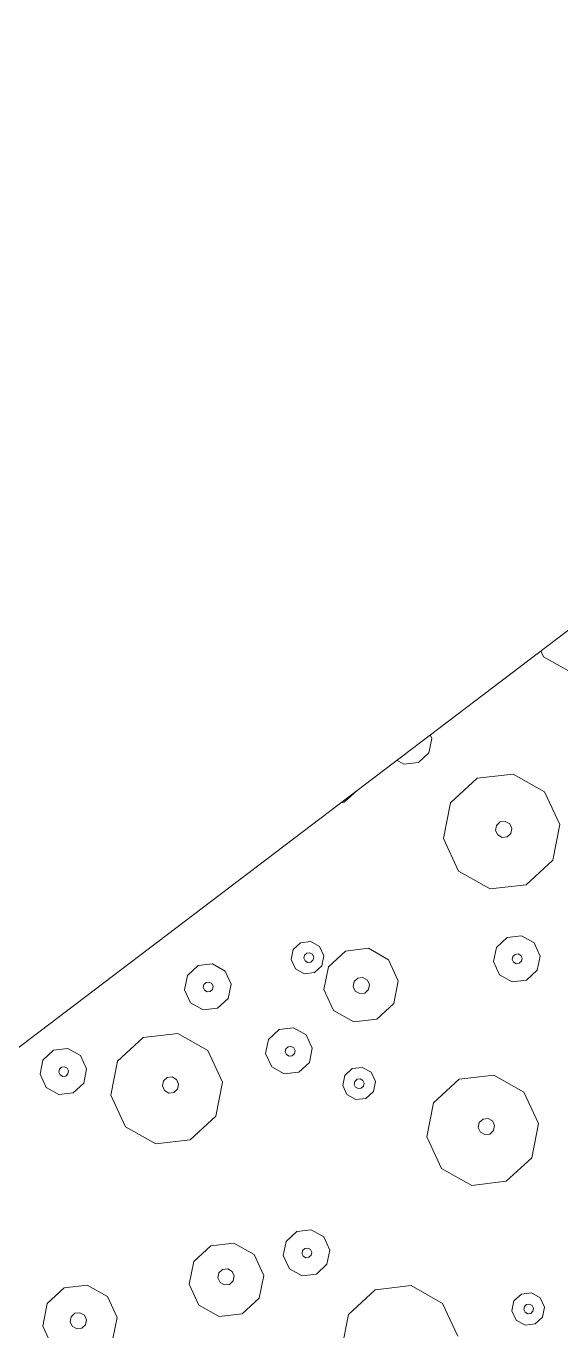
# Model space of a CAD drawing. Header units: metres. Extents: x -2858 to 512, y -1995 to 1252.
# Drawn here: x -936.404 to -934.578, y -902.661 to -898.208 of the extents above; entities that cross this region are included whole.
import ezdxf

# ---------------------------------------------------------------- set-up
doc = ezdxf.new("R2010")
doc.units = ezdxf.units.M
doc.layers.add('Calque commun', color=7, linetype='Continuous')

# ---------------------------------------------------------------- blocks, each defined once
blk = doc.blocks.new('pattern')
at = {"layer": 'Calque commun', "color": 54, "linetype": 'Continuous', "lineweight": 9}
for p, q in [((88.0383, 105.3949), (88.0521, 105.4266)), ((88.0521, 105.4266), (88.0819, 105.4442)), ((88.0802, 105.4015), (88.0892, 105.4068)), ((88.0819, 105.4442), (88.1163, 105.4409)), ((88.0892, 105.4068), (88.0995, 105.4058)), ((88.0995, 105.4058), (88.1073, 105.3989)), ((88.1163, 105.4409), (88.1423, 105.418)), ((88.1423, 105.418), (88.1498, 105.3842)), ((88.0458, 105.3611), (88.0383, 105.3949)), ((88.0718, 105.3382), (88.0458, 105.3611)), ((88.0761, 105.392), (88.0802, 105.4015)), ((88.0784, 105.3819), (88.0761, 105.392)), ((88.0861, 105.375), (88.0784, 105.3819)), ((88.0965, 105.374), (88.0861, 105.375)), ((88.1054, 105.3793), (88.0965, 105.374)), ((88.1095, 105.3888), (88.1054, 105.3793)), ((88.1073, 105.3989), (88.1095, 105.3888)), ((88.1498, 105.3842), (88.136, 105.3525)), ((88.1062, 105.3349), (88.0718, 105.3382)), ((88.136, 105.3525), (88.1062, 105.3349)), ((88.2746, 105.1589), (88.3238, 105.2723)), ((88.3015, 105.0382), (88.2746, 105.1589)), ((87.5993, 104.9936), (87.7015, 105.0539)), ((87.7015, 105.0539), (87.8196, 105.0427)), ((87.8196, 105.0427), (87.9086, 104.9642)), ((88.3942, 104.9564), (88.3015, 105.0382)), ((88.6236, 105.0075), (88.5172, 104.9447)), ((87.5521, 104.8848), (87.5993, 104.9936)), ((87.9086, 104.9642), (87.9344, 104.8483)), ((88.5172, 104.9447), (88.3942, 104.9564)), ((87.5779, 104.7689), (87.5521, 104.8848)), ((87.6974, 104.8705), (87.7043, 104.8864)), ((87.7012, 104.8536), (87.6974, 104.8705)), ((87.7043, 104.8864), (87.7192, 104.8952)), ((87.7192, 104.8952), (87.7364, 104.8936)), ((87.7364, 104.8936), (87.7494, 104.8821)), ((87.7494, 104.8821), (87.7531, 104.8652)), ((87.7141, 104.8422), (87.7012, 104.8536)), ((87.7314, 104.8406), (87.7141, 104.8422)), ((87.7463, 104.8493), (87.7314, 104.8406)), ((87.7531, 104.8652), (87.7463, 104.8493)), ((87.9344, 104.8483), (87.8872, 104.7395)), ((87.6669, 104.6904), (87.5779, 104.7689)), ((87.8872, 104.7395), (87.785, 104.6791)), ((88.3765, 104.7053), (88.3962, 104.7507)), ((88.3962, 104.7507), (88.4388, 104.7758)), ((88.4388, 104.7758), (88.488, 104.7711)), ((88.488, 104.7711), (88.525, 104.7384)), ((88.525, 104.7384), (88.5358, 104.6902)), ((88.3873, 104.6571), (88.3765, 104.7053)), ((88.4387, 104.7002), (88.4428, 104.7097)), ((88.441, 104.6901), (88.4387, 104.7002)), ((88.4428, 104.7097), (88.4518, 104.715)), ((88.4518, 104.715), (88.4621, 104.714)), ((88.4621, 104.714), (88.4699, 104.7072)), ((88.4722, 104.697), (88.468, 104.6875)), ((88.4699, 104.7072), (88.4722, 104.697)), ((87.785, 104.6791), (87.6669, 104.6904)), ((88.4243, 104.6244), (88.3873, 104.6571)), ((88.4488, 104.6832), (88.441, 104.6901)), ((88.4591, 104.6822), (88.4488, 104.6832)), ((88.468, 104.6875), (88.4591, 104.6822)), ((88.5358, 104.6902), (88.5161, 104.6448)), ((88.6112, 104.6403), (88.6794, 104.6806)), ((88.6794, 104.6806), (88.7581, 104.673)), ((88.7581, 104.673), (88.8174, 104.6207)), ((87.15, 104.5709), (87.1697, 104.6163)), ((87.1697, 104.6163), (87.2122, 104.6414)), ((87.2122, 104.6414), (87.2615, 104.6367)), ((87.2615, 104.6367), (87.2985, 104.604)), ((87.2985, 104.604), (87.3093, 104.5557)), ((88.4736, 104.6197), (88.4243, 104.6244)), ((88.5161, 104.6448), (88.4736, 104.6197)), ((88.5798, 104.5678), (88.6112, 104.6403)), ((88.8174, 104.6207), (88.8346, 104.5435)), ((87.1607, 104.5226), (87.15, 104.5709)), ((87.2122, 104.5658), (87.2163, 104.5753)), ((87.2144, 104.5556), (87.2122, 104.5658)), ((87.2163, 104.5753), (87.2253, 104.5806)), ((87.2253, 104.5806), (87.2356, 104.5796)), ((87.2356, 104.5796), (87.2434, 104.5727)), ((87.2456, 104.5626), (87.2415, 104.5531)), ((87.2434, 104.5727), (87.2456, 104.5626)), ((88.597, 104.4905), (88.5798, 104.5678)), ((88.6728, 104.5504), (88.6796, 104.5663)), ((88.6796, 104.5663), (88.6945, 104.5751)), ((88.6945, 104.5751), (88.7118, 104.5734)), ((88.7118, 104.5734), (88.7248, 104.562)), ((88.7248, 104.562), (88.7285, 104.5451)), ((87.1978, 104.4899), (87.1607, 104.5226)), ((87.2222, 104.5488), (87.2144, 104.5556)), ((87.2326, 104.5478), (87.2222, 104.5488)), ((87.2415, 104.5531), (87.2326, 104.5478)), ((87.3093, 104.5557), (87.2896, 104.5104)), ((88.6765, 104.5335), (88.6728, 104.5504)), ((88.6895, 104.522), (88.6765, 104.5335)), ((88.7067, 104.5204), (88.6895, 104.522)), ((88.7216, 104.5292), (88.7067, 104.5204)), ((88.7285, 104.5451), (88.7216, 104.5292)), ((88.8346, 104.5435), (88.8031, 104.4709)), ((87.247, 104.4852), (87.1978, 104.4899)), ((87.2896, 104.5104), (87.247, 104.4852)), ((87.8502, 104.4509), (87.864, 104.4827)), ((87.864, 104.4827), (87.8938, 104.5003)), ((87.8938, 104.5003), (87.9282, 104.497)), ((87.9282, 104.497), (87.9542, 104.4741)), ((87.9542, 104.4741), (87.9617, 104.4403)), ((88.6563, 104.4382), (88.597, 104.4905)), ((88.8031, 104.4709), (88.735, 104.4307)), ((86.7906, 104.3671), (86.8971, 104.4299)), ((86.8971, 104.4299), (87.0201, 104.4182)), ((87.8577, 104.4171), (87.8502, 104.4509)), ((87.8896, 104.4482), (87.8938, 104.4577)), ((87.8919, 104.438), (87.8896, 104.4482)), ((87.8997, 104.4312), (87.8919, 104.438)), ((87.8938, 104.4577), (87.9027, 104.463)), ((87.91, 104.4302), (87.8997, 104.4312)), ((87.9027, 104.463), (87.9131, 104.462)), ((87.919, 104.4355), (87.91, 104.4302)), ((87.9131, 104.462), (87.9208, 104.4551)), ((87.9231, 104.445), (87.919, 104.4355)), ((87.9208, 104.4551), (87.9231, 104.445)), ((87.9617, 104.4403), (87.9479, 104.4085)), ((88.735, 104.4307), (88.6563, 104.4382)), ((87.0201, 104.4182), (87.1128, 104.3364)), ((87.8837, 104.3942), (87.8577, 104.4171)), ((87.9181, 104.391), (87.8837, 104.3942)), ((87.9479, 104.4085), (87.9181, 104.391)), ((89.0518, 104.3628), (89.1199, 104.403)), ((86.7414, 104.2537), (86.7906, 104.3671)), ((87.1128, 104.3364), (87.1396, 104.2157)), ((87.5553, 104.3116), (87.6234, 104.3519)), ((87.6234, 104.3519), (87.7021, 104.3443)), ((87.7021, 104.3443), (87.7614, 104.292)), ((89.0204, 104.2902), (89.0518, 104.3628)), ((87.5238, 104.2391), (87.5553, 104.3116)), ((87.7614, 104.292), (87.7786, 104.2148)), ((89.1277, 104.2902), (89.1426, 104.299)), ((89.1426, 104.299), (89.1598, 104.2974)), ((89.1598, 104.2974), (89.1728, 104.2859)), ((86.7683, 104.133), (86.7414, 104.2537)), ((86.9027, 104.2379), (86.9095, 104.2538)), ((86.9095, 104.2538), (86.9245, 104.2626)), ((86.9245, 104.2626), (86.9417, 104.261)), ((86.9417, 104.261), (86.9547, 104.2495)), ((86.9547, 104.2495), (86.9584, 104.2326)), ((87.624, 104.2314), (87.6309, 104.2472)), ((87.6309, 104.2472), (87.6458, 104.256)), ((87.6458, 104.256), (87.663, 104.2544)), ((87.663, 104.2544), (87.676, 104.243)), ((87.923, 104.246), (87.9655, 104.2711)), ((87.9655, 104.2711), (88.0148, 104.2664)), ((88.0148, 104.2664), (88.0518, 104.2337)), ((89.0376, 104.213), (89.0204, 104.2902)), ((89.1208, 104.2743), (89.1277, 104.2902)), ((89.1245, 104.2574), (89.1208, 104.2743)), ((89.1375, 104.246), (89.1245, 104.2574)), ((89.1696, 104.2532), (89.1547, 104.2444)), ((89.1765, 104.269), (89.1696, 104.2532)), ((89.1728, 104.2859), (89.1765, 104.269)), ((89.2752, 104.2659), (89.2437, 104.1933)), ((86.9064, 104.221), (86.9027, 104.2379)), ((86.9194, 104.2096), (86.9064, 104.221)), ((86.9366, 104.2079), (86.9194, 104.2096)), ((86.9515, 104.2167), (86.9366, 104.2079)), ((86.9584, 104.2326), (86.9515, 104.2167)), ((87.1396, 104.2157), (87.0905, 104.1023)), ((87.541, 104.1618), (87.5238, 104.2391)), ((87.6278, 104.2145), (87.624, 104.2314)), ((87.6407, 104.203), (87.6278, 104.2145)), ((87.658, 104.2014), (87.6407, 104.203)), ((87.6729, 104.2102), (87.658, 104.2014)), ((87.6798, 104.2261), (87.6729, 104.2102)), ((87.676, 104.243), (87.6798, 104.2261)), ((87.7786, 104.2148), (87.7472, 104.1422)), ((87.9033, 104.2006), (87.923, 104.246)), ((87.9642, 104.1984), (87.9683, 104.208)), ((87.9683, 104.208), (87.9773, 104.2132)), ((87.9773, 104.2132), (87.9876, 104.2123)), ((87.9876, 104.2123), (87.9954, 104.2054)), ((87.9954, 104.2054), (87.9977, 104.1953)), ((88.0518, 104.2337), (88.0626, 104.1855)), ((89.0969, 104.1606), (89.0376, 104.213)), ((89.1547, 104.2444), (89.1375, 104.246)), ((87.6003, 104.1095), (87.541, 104.1618)), ((87.9141, 104.1524), (87.9033, 104.2006)), ((87.9665, 104.1883), (87.9642, 104.1984)), ((87.9742, 104.1814), (87.9665, 104.1883)), ((87.9846, 104.1804), (87.9742, 104.1814)), ((87.9935, 104.1857), (87.9846, 104.1804)), ((87.9977, 104.1953), (87.9935, 104.1857)), ((88.0626, 104.1855), (88.0429, 104.1401)), ((89.1756, 104.1531), (89.0969, 104.1606)), ((89.2437, 104.1933), (89.1756, 104.1531)), ((86.861, 104.0512), (86.7683, 104.133)), ((87.7472, 104.1422), (87.679, 104.102)), ((87.9511, 104.1197), (87.9141, 104.1524)), ((88.0003, 104.115), (87.9511, 104.1197)), ((88.0429, 104.1401), (88.0003, 104.115)), ((88.2134, 104.0952), (88.3155, 104.1555)), ((88.3155, 104.1555), (88.4337, 104.1443)), ((88.4337, 104.1443), (88.5226, 104.0657)), ((87.0905, 104.1023), (86.984, 104.0395)), ((87.679, 104.102), (87.6003, 104.1095)), ((87.6616, 104.0652), (87.6914, 104.0827)), ((87.6914, 104.0827), (87.7258, 104.0795)), ((87.7258, 104.0795), (87.7518, 104.0566)), ((88.1662, 103.9863), (88.2134, 104.0952)), ((86.3754, 104.059), (86.4012, 103.9431)), ((86.984, 104.0395), (86.861, 104.0512)), ((87.6478, 104.0334), (87.6616, 104.0652)), ((87.6553, 103.9996), (87.6478, 104.0334)), ((87.6835, 104.033), (87.6876, 104.0426)), ((87.6857, 104.0229), (87.6835, 104.033)), ((87.6876, 104.0426), (87.6965, 104.0478)), ((87.6965, 104.0478), (87.7069, 104.0469)), ((87.7069, 104.0469), (87.7146, 104.04)), ((87.7169, 104.0298), (87.7128, 104.0203)), ((87.7146, 104.04), (87.7169, 104.0298)), ((87.7518, 104.0566), (87.7593, 104.0228)), ((88.5226, 104.0657), (88.5484, 103.9499)), ((87.6813, 103.9767), (87.6553, 103.9996)), ((87.6935, 104.016), (87.6857, 104.0229)), ((87.7038, 104.015), (87.6935, 104.016)), ((87.7128, 104.0203), (87.7038, 104.015)), ((87.7455, 103.991), (87.7157, 103.9734)), ((87.7593, 104.0228), (87.7455, 103.991)), ((88.1919, 103.8705), (88.1662, 103.9863)), ((88.3114, 103.9721), (88.3183, 103.988)), ((88.3183, 103.988), (88.3332, 103.9968)), ((88.3332, 103.9968), (88.3504, 103.9952)), ((88.3504, 103.9952), (88.3634, 103.9837)), ((88.3634, 103.9837), (88.3672, 103.9668)), ((86.4012, 103.9431), (86.3925, 103.9231)), ((87.7157, 103.9734), (87.6813, 103.9767)), ((88.3152, 103.9552), (88.3114, 103.9721)), ((88.3282, 103.9438), (88.3152, 103.9552)), ((88.3454, 103.9421), (88.3282, 103.9438)), ((88.3603, 103.9509), (88.3454, 103.9421)), ((88.3672, 103.9668), (88.3603, 103.9509)), ((88.5484, 103.9499), (88.5012, 103.841)), ((87.9252, 103.8488), (87.9449, 103.8942)), ((87.9449, 103.8942), (87.9875, 103.9193)), ((87.9875, 103.9193), (88.0367, 103.9146)), ((88.0367, 103.9146), (88.0738, 103.8819)), ((86.863, 103.8455), (86.9056, 103.8706)), ((86.9056, 103.8706), (86.9548, 103.866)), ((86.9548, 103.866), (86.9919, 103.8332)), ((87.936, 103.8005), (87.9252, 103.8488)), ((87.9874, 103.8437), (87.9916, 103.8532)), ((87.9916, 103.8532), (88.0005, 103.8585)), ((88.0005, 103.8585), (88.0108, 103.8575)), ((88.0108, 103.8575), (88.0186, 103.8506)), ((88.0186, 103.8506), (88.0209, 103.8405)), ((88.0738, 103.8819), (88.0845, 103.8336)), ((88.2809, 103.792), (88.1919, 103.8705)), ((86.8576, 103.833), (86.863, 103.8455)), ((86.9919, 103.8332), (86.998, 103.8058)), ((87.9897, 103.8335), (87.9874, 103.8437)), ((87.9975, 103.8267), (87.9897, 103.8335)), ((88.0078, 103.8257), (87.9975, 103.8267)), ((88.0167, 103.831), (88.0078, 103.8257)), ((88.0209, 103.8405), (88.0167, 103.831)), ((88.0845, 103.8336), (88.0648, 103.7883)), ((88.5012, 103.841), (88.399, 103.7807)), ((87.1633, 103.7737), (87.2249, 103.7679)), ((87.2249, 103.7679), (87.2338, 103.7601)), ((87.973, 103.7678), (87.936, 103.8005)), ((88.0223, 103.7631), (87.973, 103.7678)), ((88.0648, 103.7883), (88.0223, 103.7631)), ((88.399, 103.7807), (88.2809, 103.792)), ((88.4695, 103.6738), (88.4892, 103.7192)), ((88.4892, 103.7192), (88.5318, 103.7443)), ((88.5318, 103.7443), (88.581, 103.7396)), ((88.581, 103.7396), (88.6181, 103.7069)), ((88.4803, 103.6256), (88.4695, 103.6738)), ((88.5317, 103.6687), (88.5359, 103.6782)), ((88.534, 103.6586), (88.5317, 103.6687)), ((88.5359, 103.6782), (88.5448, 103.6835)), ((88.5448, 103.6835), (88.5551, 103.6825)), ((88.5551, 103.6825), (88.5629, 103.6756)), ((88.5629, 103.6756), (88.5652, 103.6655)), ((88.6181, 103.7069), (88.6288, 103.6586)), ((88.5174, 103.5928), (88.4803, 103.6256)), ((88.5418, 103.6517), (88.534, 103.6586)), ((88.5521, 103.6507), (88.5418, 103.6517)), ((88.5611, 103.656), (88.5521, 103.6507)), ((88.5652, 103.6655), (88.5611, 103.656)), ((88.6288, 103.6586), (88.6092, 103.6133)), ((88.5666, 103.5881), (88.5174, 103.5928)), ((88.6092, 103.6133), (88.5666, 103.5881))]:
    blk.add_line(p, q, dxfattribs=at)
at = {"layer": 'Calque commun', "color": 7, "linetype": 'Continuous', "lineweight": 9}
mesh = blk.add_polyface(dxfattribs=at)
corners = [(70.8497, 113.5412), (53.8349, 19.1692), (74.7282, 106.3237), (76.0435, 113.5984), (74.769, 106.1763), (58.8077, 18.2701), (114.1703, 105.207), (114.1703, 98.5387)]
mesh.append_faces([[corners[k] for k in face] for face in [(3, 4, 6)]], dxfattribs={"vtx0": -1, "vtx1": -1, "color": 7})
mesh.append_faces([[corners[k] for k in face] for face in [(3, 2, 4)]], dxfattribs={"vtx0": -1, "vtx2": -1, "color": 7})
mesh.append_faces([[corners[k] for k in face] for face in [(5, 2, 1)]], dxfattribs={"vtx1": -1, "color": 7})
mesh.append_faces([[corners[k] for k in face] for face in [(0, 1, 2), (3, 0, 2)]], dxfattribs={"vtx1": -1, "vtx2": -1, "color": 7})
mesh.append_faces([[corners[k] for k in face] for face in [(4, 7, 6)]], dxfattribs={"vtx2": -1, "color": 7})

msp = doc.modelspace()

# ---------------------------------------------------------------- block references
at = {"layer": 'Calque commun', "color": 0, "linetype": 'ByBlock', "lineweight": -2, "rotation": 228.1617603435354}
msp.add_blockref('pattern', (-954.4467, -766.6559), dxfattribs=at)

doc.saveas('drawing.dxf')
